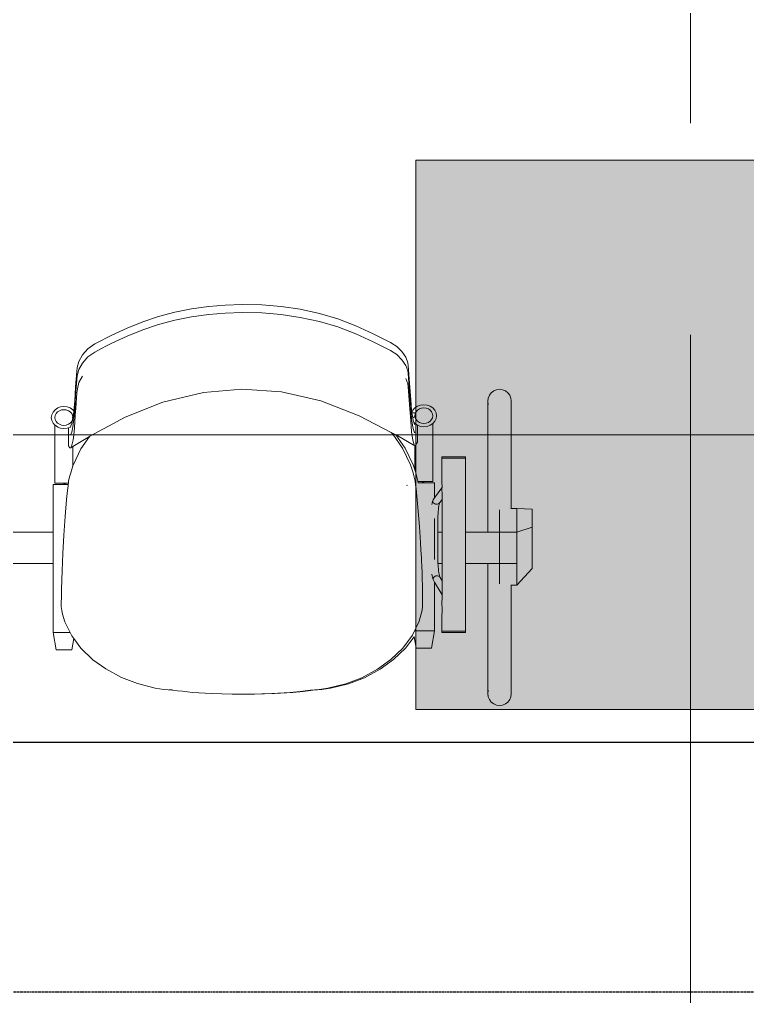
# Model space of a CAD drawing. Header units: millimetres. Extents: x -280308 to 6402717, y -14 to 2073074.
# Drawn here: x 12453 to 13381, y 343658 to 344903 of the extents above; entities that cross this region are included whole.
import ezdxf
from ezdxf.enums import TextEntityAlignment as Align

# ---------------------------------------------------------------- set-up
doc = ezdxf.new("R2010")
doc.units = ezdxf.units.MM
doc.linetypes.add('ACAD_ISO08W100', pattern=[36, 24, -3, 6, -3])
doc.linetypes.add('DASHED2', pattern=[0.375, 0.25, -0.125])
doc.layers.get('0').update_dxf_attribs({"lineweight": 0})
doc.layers.add('-P-ABK', color=7, linetype='Continuous', lineweight=30, true_color=0x05ffff)
doc.layers.add('P-AKT', color=7, linetype='Continuous', lineweight=30, true_color=0xfe0101)
for name, color, linetype, lineweight in [('A-ANNOTATION', 144, 'Continuous', 0), ('A-Furn', 250, 'Continuous', 0), ('A-FURN-EQPM', 177, 'Continuous', 0), ('ARSIR', 251, 'Continuous', 0), ('Struktur', 80, 'Continuous', 20)]:
    doc.layers.add(name, color=color, linetype=linetype, lineweight=lineweight)
doc.layers.add('A-TEXT', color=254, linetype='Continuous')
doc.styles.get("Standard").update_dxf_attribs({"font": 'arial.ttf'})

# ---------------------------------------------------------------- blocks, each defined once
blk = doc.blocks.new('*U552')
at = {"layer": 'A-ANNOTATION', "linetype": 'ACAD_ISO08W100', "ltscale": 0.25}
blk.add_lwpolyline([(0, -5), (0, -90.5606)], dxfattribs=at)
at = {"layer": 'A-TEXT'}
blk.add_attdef('N', text='', height=0.9, dxfattribs=at).set_placement((0, 2.75), align=Align.MIDDLE_CENTER)
blk = doc.blocks.new('*U539')
at = {"layer": 'A-ANNOTATION', "linetype": 'ACAD_ISO08W100', "ltscale": 0.25}
blk.add_lwpolyline([(0, -7.6411), (0, -228.3482)], dxfattribs=at)
at = {"layer": 'A-TEXT'}
blk.add_attdef('N', text='', height=0.9, dxfattribs=at).set_placement((0, 2.75), align=Align.MIDDLE_CENTER)
blk = doc.blocks.new('A$Cf37525da')
at = {"color": 124, "xscale": -360.0000000000001, "yscale": 360.0000000000001, "zscale": 360.0000000000001}
for name, p, rotation in [('*U552', (-9000, -25932.8), 180), ('*U539', (4643.8, -5900), 270)]:
    blk.add_blockref(name, p, dxfattribs=dict(at, rotation=rotation))
blk = doc.blocks.new('A$C0fa81d55')
at = {"color": 0, "linetype": 'ByBlock', "lineweight": -2}
for p, q in [((2895.8, 510.5), (2892.1, 509)), ((2899.6, 511), (2895.8, 510.5)), ((2903.5, 510.5), (2899.6, 511)), ((2907.1, 509), (2903.5, 510.5)), ((2885.2, 499.9), (2884.6, 496)), ((2885.2, 499.4), (2884.7, 495.8)), ((2886.7, 503.5), (2885.2, 499.9)), ((2889, 506.6), (2886.7, 503.5)), ((2892.1, 509), (2889, 506.6)), ((2910.3, 506.6), (2907.1, 509)), ((2912.6, 503.5), (2910.3, 506.6)), ((2914.1, 499.9), (2912.6, 503.5)), ((2914.6, 496), (2914.1, 499.9)), ((2438.3, 483), (2460.9, 488.9)), ((2471.8, 490.6), (2460.9, 488.9)), ((2477.3, 491.2), (2471.8, 490.6)), ((2482.8, 491.6), (2477.3, 491.2)), ((2480.8, 491.2), (2478.5, 490.9)), ((2482.8, 491.3), (2480.8, 491.2)), ((2489.2, 492.3), (2482.8, 491.6)), ((2495.6, 493), (2489.2, 492.3)), ((2508.5, 494.3), (2495.6, 493)), ((2532.6, 495.8), (2508.5, 494.3)), ((2532.6, 495.8), (2558.8, 496.7)), ((2558.8, 496.7), (2562.2, 496.7)), ((2562.2, 496.7), (2562.2, 496.7)), ((2562.2, 496.7), (2583.8, 496.7)), ((2583.8, 496.7), (2609.3, 495.9)), ((2583.8, 496.7), (2587.2, 496.7)), ((2587.2, 496.7), (2612.7, 495.9)), ((2609.3, 495.9), (2632.9, 494.4)), ((2612.7, 495.9), (2636.4, 494.4)), ((2645.7, 493.2), (2632.9, 494.4)), ((2649.2, 493.2), (2636.4, 494.4)), ((2652.1, 492.5), (2645.7, 493.2)), ((2655.6, 492.5), (2649.2, 493.2)), ((2658.5, 491.7), (2652.1, 492.5)), ((2661.9, 491.7), (2655.6, 492.5)), ((2664.1, 491.3), (2658.5, 491.7)), ((2667.5, 491.3), (2661.9, 491.7)), ((2669.6, 490.7), (2664.1, 491.3)), ((2673.1, 490.7), (2667.5, 491.3)), ((2680.7, 489), (2669.6, 490.7)), ((2684.2, 489), (2673.1, 490.7)), ((2703.7, 483.3), (2680.7, 489)), ((2707.1, 483.3), (2684.2, 489)), ((2884.7, 495.8), (2884.6, 496)), ((2884.6, 495.7), (2884.7, 495.8)), ((2884.6, 495.7), (2884.6, 495.5)), ((2884.6, 495.5), (2885.2, 491.6)), ((2884.6, 495.5), (2885.2, 492.2)), ((2884.6, 495.5), (2884.6, 330)), ((2914.6, 496), (2914.6, 357.5)), ((2398, 464.5), (2417.9, 475.2)), ((2417.9, 475.2), (2438.3, 483)), ((2703.7, 483.3), (2724, 475.6)), ((2707.1, 483.3), (2727.4, 475.6)), ((2724, 475.6), (2744, 464.9)), ((2727.4, 475.6), (2747.4, 464.9)), ((2381.6, 452.7), (2398, 464.5)), ((2744, 464.9), (2761.2, 452.6)), ((2747.4, 464.9), (2764.6, 452.6)), ((2366.3, 438), (2381.6, 452.7)), ((2761.2, 452.6), (2776.3, 438.2)), ((2764.6, 452.6), (2779.8, 438.2)), ((2330.9, 418.2), (2334.7, 440.2)), ((2354.5, 440.2), (2334.7, 440.2)), ((2357, 425.7), (2354.5, 440.2)), ((2357, 425.7), (2366.3, 438)), ((2776.3, 438.2), (2788.6, 421.6)), ((2779.8, 438.2), (2790.8, 423.4)), ((2790.8, 423.4), (2793.3, 437.9)), ((2793.3, 437.9), (2813.1, 437.9)), ((2816.9, 415.9), (2813.1, 437.9)), ((2354.6, 422.4), (2357, 425.7)), ((2790.8, 423.4), (2790.8, 423.3)), ((2330.9, 330), (2330.9, 418.2)), ((2352.5, 418.2), (2330.9, 418.2)), ((2352.5, 418.2), (2345.6, 404.3)), ((2354.6, 422.4), (2352.5, 418.2)), ((2788.6, 421.6), (2797.3, 403.5)), ((2792, 415.9), (2816.9, 415.9)), ((2816.9, 353.7), (2816.9, 415.9)), ((2826.2, 417.9), (2826.2, 417.9)), ((2826.2, 417.9), (2856.1, 417.9)), ((2826.2, 417.9), (2826.2, 417.8)), ((2826.2, 417.8), (2826.2, 417.7)), ((2826.2, 417.7), (2826.2, 417.6)), ((2826.2, 417.6), (2826.2, 417.4)), ((2826.2, 417.4), (2826.2, 417.2)), ((2826.2, 417.2), (2826.2, 417)), ((2826.2, 417), (2826.2, 416.7)), ((2826.2, 416.7), (2826.2, 416.5)), ((2826.2, 416.5), (2856.1, 416.5)), ((2826.2, 416.5), (2826.2, 416.2)), ((2826.2, 416.2), (2826.2, 415.1)), ((2826.2, 415.1), (2826.2, 404.6)), ((2856.1, 417.9), (2856.1, 417.9)), ((2856.1, 417.7), (2856.1, 417.9)), ((2856.1, 417.7), (2856.1, 417.6)), ((2856.1, 417.6), (2856.1, 417.4)), ((2856.1, 416.7), (2856.1, 417.4)), ((2856.1, 416.7), (2856.1, 416.5)), ((2856.1, 404.6), (2856.1, 416.5)), ((2345.6, 404.3), (2342.8, 394.8)), ((2799.9, 394.4), (2797.3, 403.5)), ((2826.2, 404.6), (2826.2, 403.3)), ((2826.2, 403.3), (2826.3, 385.1)), ((2856.2, 330), (2856.1, 404.6)), ((2341.9, 389.9), (2341.2, 384.9)), ((2342.8, 394.8), (2341.9, 389.9)), ((2800.8, 389.6), (2799.9, 394.4)), ((2801.5, 384.8), (2800.8, 389.6)), ((2341.2, 384.9), (2341.2, 379.3)), ((2341.2, 379.3), (2341.3, 373.8)), ((2341.3, 373.8), (2341.4, 362.7)), ((2801.4, 374.6), (2801.5, 379.7)), ((2801.4, 371.1), (2801.4, 374.6)), ((2801.5, 379.7), (2801.5, 384.8)), ((2826.3, 385.1), (2826.2, 384)), ((2826.2, 384), (2826.3, 370.2)), ((2342.2, 339.4), (2341.4, 362.7)), ((2800.8, 343.2), (2801.3, 364.4)), ((2801.3, 364.4), (2801.4, 371.1)), ((2826.3, 370.1), (2816.9, 353.7)), ((2826.3, 370.2), (2826.3, 370.1)), ((2826.3, 370.1), (2826.3, 365.2)), ((2826.3, 364.4), (2826.3, 365.2)), ((2826.3, 364.4), (2826.3, 352.3)), ((2814.6, 349.2), (2814.2, 347.6)), ((2815.1, 350.5), (2814.6, 349.2)), ((2815, 349.5), (2815.1, 350.5)), ((2815.2, 348.6), (2815, 349.5)), ((2815.1, 350.5), (2815.5, 351.3)), ((2816.9, 353.7), (2815.5, 351.3)), ((2826.3, 352.2), (2823.8, 347.9)), ((2826.3, 352.3), (2826.3, 352.2)), ((2826.3, 352.2), (2826.3, 345)), ((2899.6, 330), (2899.6, 356.2)), ((2914, 357.5), (2914.6, 357.5)), ((2914.6, 357.5), (2921.6, 357.5)), ((2921.6, 357.5), (2941.2, 336.6)), ((2921.6, 330), (2921.6, 357.5)), ((2343.1, 317.3), (2342.2, 339.4)), ((2800.4, 332.8), (2800.8, 343.2)), ((2813.8, 345.7), (2813.4, 343.6)), ((2814.2, 347.6), (2813.8, 345.7)), ((2815.7, 347.7), (2815.2, 348.6)), ((2816.5, 346.9), (2815.7, 347.7)), ((2817.4, 346.3), (2816.5, 346.9)), ((2818.5, 345.9), (2817.4, 346.3)), ((2819.7, 345.7), (2818.5, 345.9)), ((2820.9, 345.8), (2819.7, 345.7)), ((2822, 346.1), (2820.9, 345.8)), ((2821.7, 337.1), (2821.4, 334.4)), ((2822, 339.6), (2821.7, 337.1)), ((2822.9, 346.7), (2822, 346.1)), ((2822.3, 341.9), (2822, 339.6)), ((2822.7, 343.9), (2822.3, 341.9)), ((2823.1, 345.7), (2822.7, 343.9)), ((2823.5, 347.4), (2822.9, 346.7)), ((2823.5, 347.1), (2823.1, 345.7)), ((2823.8, 347.9), (2823.5, 347.1)), ((2823.8, 347.9), (2823.5, 347.4)), ((2826.3, 344.6), (2826.3, 345)), ((2826.3, 344.6), (2826.3, 330)), ((2941.2, 284), (2941.2, 336.6)), ((2330.9, 330), (2265.3, 330)), ((2330.9, 290), (2330.9, 330)), ((2800, 322.4), (2800.2, 327.6)), ((2800.2, 327.6), (2800.4, 332.8)), ((2816.9, 272.8), (2816.9, 325)), ((2820.9, 325.5), (2821.1, 328.6)), ((2820.9, 325.5), (2820.9, 322.5)), ((2821.2, 331.6), (2821.1, 330)), ((2826.3, 330), (2821.1, 330)), ((2821.1, 330), (2821.1, 328.6)), ((2821.4, 334.4), (2821.2, 331.6)), ((2826.3, 330), (2826.3, 324.7)), ((2826.3, 324.5), (2826.3, 324.7)), ((2826.3, 324.5), (2826.3, 304.5)), ((2884.6, 330), (2856.2, 330)), ((2856.2, 290), (2856.2, 330)), ((2899.6, 330), (2884.6, 330)), ((2899.6, 290), (2899.6, 330)), ((2899.6, 330), (2921.6, 330)), ((2921.6, 290), (2921.6, 330)), ((2344.4, 293.8), (2343.1, 317.3)), ((2799, 303.5), (2799.5, 313)), ((2799.5, 313), (2799.8, 317.7)), ((2799.8, 317.7), (2800, 322.4)), ((2820.9, 322.5), (2820.8, 319.2)), ((2820.8, 319.2), (2820.8, 290)), ((2797.5, 282.8), (2799, 303.5)), ((2826.3, 304.5), (2826.3, 304.4)), ((2826.3, 290), (2826.3, 304.4)), ((2330.9, 290), (2265.3, 290)), ((2330.9, 229.5), (2330.9, 290)), ((2346.1, 270.3), (2344.4, 293.8)), ((2826.3, 290), (2820.8, 290)), ((2820.8, 290), (2820.8, 278.3)), ((2826.3, 290), (2826.3, 284.4)), ((2856.1, 196), (2856.2, 290)), ((2884.6, 290), (2856.2, 290)), ((2899.6, 290), (2884.6, 290)), ((2884.6, 123.6), (2884.6, 290)), ((2899.6, 290), (2921.6, 290)), ((2899.6, 261.9), (2899.6, 290)), ((2921.6, 290), (2941.2, 284)), ((2921.6, 260.2), (2921.6, 290)), ((2797.5, 282.8), (2796, 263.6)), ((2820.8, 278.3), (2820.9, 275.1)), ((2820.9, 275.1), (2820.9, 272.2)), ((2826.3, 284.4), (2826.3, 284)), ((2826.3, 284), (2826.3, 264.5)), ((2941.2, 260.8), (2941.2, 284)), ((2346.1, 270.3), (2348, 248.6)), ((2796, 263.6), (2794.3, 244.1)), ((2820.9, 272.2), (2821.1, 269.3)), ((2821.1, 269.3), (2821.2, 266.4)), ((2821.2, 266.4), (2821.4, 263.7)), ((2821.4, 263.7), (2821.7, 261.2)), ((2826.3, 264.5), (2826.3, 263.8)), ((2826.3, 248.5), (2826.3, 263.8)), ((2813.4, 254.9), (2813.8, 253)), ((2813.8, 253), (2814.2, 251.3)), ((2814.2, 251.3), (2814.6, 249.8)), ((2814.7, 251.7), (2814.5, 250.8)), ((2814.5, 250.8), (2814.6, 249.8)), ((2814.6, 249.8), (2815.1, 248.9)), ((2815.2, 252.6), (2814.7, 251.7)), ((2816, 253.4), (2815.2, 252.6)), ((2817, 254), (2816, 253.4)), ((2818.1, 254.4), (2817, 254)), ((2819.3, 254.6), (2818.1, 254.4)), ((2820.4, 254.5), (2819.3, 254.6)), ((2821.5, 254.2), (2820.4, 254.5)), ((2822.4, 253.6), (2821.5, 254.2)), ((2821.7, 261.2), (2822, 258.8)), ((2822, 258.8), (2822.3, 256.7)), ((2822.3, 256.7), (2822.7, 254.8)), ((2823.1, 252.9), (2822.4, 253.6)), ((2822.7, 254.8), (2823.1, 253.3)), ((2823.1, 253.3), (2823.3, 252.5)), ((2823.1, 252.9), (2823.3, 252.5)), ((2823.3, 252.5), (2826.3, 248.5)), ((2912.6, 260.2), (2912.7, 260.2)), ((2914.6, 260.2), (2914.6, 260.3)), ((2914.6, 260.2), (2921.6, 260.2)), ((2914.6, 123), (2914.6, 260.2)), ((2921.6, 260.2), (2941.2, 260.8)), ((2348, 248.6), (2349.2, 236.9)), ((2349.2, 236.9), (2349.9, 231)), ((2793.3, 234.7), (2794.3, 244.1)), ((2815.1, 248.9), (2816.9, 246.4)), ((2816.9, 227.3), (2816.9, 246.4)), ((2816.9, 246.4), (2826.2, 233.5)), ((2826.2, 233.5), (2826.3, 243.8)), ((2826.3, 248.4), (2826.3, 248.5)), ((2826.3, 248.4), (2826.3, 244.8)), ((2826.3, 244.8), (2826.3, 243.8)), ((2330.9, 229.5), (2350, 229.5)), ((2333.1, 153.8), (2333.1, 227.7)), ((2350.2, 227.7), (2333.1, 227.7)), ((2344.6, 227.7), (2344.6, 229.5)), ((2347.6, 227.7), (2344.6, 229.5)), ((2349.9, 231), (2350, 229.5)), ((2350, 229.5), (2350.2, 227.7)), ((2350.2, 227.7), (2350.5, 225.1)), ((2350.5, 225.1), (2351.8, 219.7)), ((2782.3, 230.2), (2781.2, 230.8)), ((2791, 219.9), (2792.2, 225.3)), ((2792.2, 225.3), (2792.7, 230)), ((2792.7, 230), (2793.3, 234.7)), ((2794.4, 219.9), (2795.6, 225.3)), ((2795.6, 225.4), (2795.9, 227.3)), ((2795.6, 225.3), (2795.6, 225.4)), ((2795.6, 225.4), (2814.7, 225.4)), ((2795.8, 227.3), (2795.9, 227.3)), ((2795.9, 227.3), (2816.9, 227.3)), ((2800.2, 225.4), (2803.2, 227.3)), ((2803.2, 225.4), (2803.2, 227.3)), ((2814.7, 151.6), (2814.7, 225.4)), ((2826.2, 225.4), (2826.3, 233.5)), ((2826.3, 233.5), (2826.2, 233.5)), ((2826.2, 225.4), (2826.2, 224.1)), ((2826.2, 224.1), (2826.2, 206.4)), ((2351.8, 219.7), (2353.2, 214.4)), ((2353.2, 214.4), (2356.1, 205.8)), ((2786.1, 204.2), (2789.6, 214.6)), ((2789.6, 214.6), (2791, 219.9)), ((2791.7, 210.6), (2793, 214.6)), ((2793, 214.6), (2794.4, 219.9)), ((2356.1, 205.8), (2356.7, 204.1)), ((2356.1, 205.8), (2356.1, 180.9)), ((2366.3, 184.1), (2356.7, 204.1)), ((2775.8, 183.2), (2786.1, 204.2)), ((2779.2, 183.2), (2789.5, 204.2)), ((2789.5, 204.2), (2791.7, 210.6)), ((2791.7, 210.6), (2791.7, 180.3)), ((2826.2, 206.4), (2826.2, 204.9)), ((2826.2, 204.9), (2826.2, 197.5)), ((2826.2, 197.5), (2826.2, 196.7)), ((2826.2, 196.1), (2826.2, 196.7)), ((2826.2, 196), (2826.2, 196.1)), ((2826.2, 196), (2856.1, 196)), ((2826.2, 196), (2826.2, 195.5)), ((2826.2, 195.5), (2826.2, 195.5)), ((2826.2, 195.5), (2826.2, 195)), ((2826.2, 195), (2826.2, 195)), ((2826.2, 195), (2826.2, 194.6)), ((2826.2, 194.6), (2826.2, 194.4)), ((2826.2, 194.6), (2826.2, 194.6)), ((2826.2, 194.4), (2826.2, 194.3)), ((2826.2, 194.3), (2856.1, 194.3)), ((2856.1, 196), (2856.1, 195.5)), ((2856.1, 195.5), (2856.1, 195)), ((2856.1, 194.6), (2856.1, 195)), ((2856.1, 194.6), (2856.1, 194.4)), ((2856.1, 194.6), (2856.1, 194.6)), ((2856.1, 194.4), (2856.1, 194.3)), ((2350.4, 178.9), (2350.6, 180.2)), ((2350.4, 162.2), (2350.4, 178.9)), ((2350.6, 180.2), (2350.8, 181)), ((2350.8, 181), (2352.3, 182.7)), ((2352.3, 182.7), (2353.3, 182.6)), ((2353.3, 182.6), (2354.6, 179.3)), ((2353.3, 182.6), (2356.1, 180.9)), ((2354.6, 179.3), (2356.2, 172.7)), ((2356.1, 180.9), (2377.3, 168.1)), ((2377.3, 168.1), (2366.3, 184.1)), ((2775.8, 183.2), (2763.6, 165.3)), ((2779.2, 183.2), (2767.6, 166.2)), ((2767.7, 166.2), (2791.7, 180.3)), ((2789.1, 173), (2790.7, 178.9)), ((2790.7, 178.9), (2791.8, 180.4)), ((2791.7, 180.3), (2791.8, 180.4)), ((2791.8, 180.4), (2792.5, 179.8)), ((2792.5, 179.8), (2793.4, 178.5)), ((2793.4, 178.5), (2794.4, 176.9)), ((2794.4, 176.9), (2795.1, 175.3)), ((2795.1, 164.5), (2795.1, 175.3)), ((2350.4, 160.8), (2350.4, 162.2)), ((2350.4, 160.8), (2350.4, 162.2)), ((2353.2, 165.9), (2353.2, 165.8)), ((2353.2, 165.8), (2354.5, 162.6)), ((2354.5, 162.6), (2356.1, 156)), ((2356.2, 172.7), (2357.5, 162.7)), ((2357.5, 162.7), (2358.4, 149.8)), ((2377.3, 168.1), (2377.7, 167.8)), ((2401.3, 155.2), (2377.7, 167.8)), ((2761.4, 163), (2720.8, 142)), ((2767.6, 166.2), (2761.4, 163)), ((2763.6, 165.3), (2761.4, 163)), ((2767.7, 166.2), (2767.6, 166.2)), ((2786.4, 148.1), (2787.5, 162.4)), ((2787.5, 162.4), (2789.1, 173)), ((2789.1, 156.3), (2790.6, 162.2)), ((2790.6, 162.2), (2791.7, 163.6)), ((2791.7, 163.6), (2791.7, 163.7)), ((2794.4, 166), (2795.1, 164.5)), ((2795.1, 158.6), (2795.1, 164.5)), ((2795.1, 164.5), (2795.1, 164.3)), ((2795.1, 153.9), (2795.1, 164.3)), ((2329.1, 147.7), (2330.7, 151.1)), ((2330.7, 151.1), (2333.1, 153.8)), ((2333.1, 153.8), (2333.2, 154)), ((2333.2, 154), (2336.6, 156.2)), ((2334.7, 149.1), (2336.5, 151.1)), ((2336.5, 151.1), (2338.9, 152.7)), ((2336.6, 156.2), (2340.4, 157.6)), ((2338.9, 152.7), (2341.6, 153.7)), ((2340.4, 157.6), (2344.6, 158.1)), ((2341.6, 153.7), (2344.6, 154.1)), ((2344.6, 158.1), (2348.8, 157.6)), ((2344.6, 154.1), (2347.6, 153.7)), ((2347.6, 153.7), (2350.4, 152.7)), ((2348.8, 157.6), (2350.4, 157)), ((2350.4, 157), (2350.4, 160.8)), ((2350.4, 157), (2352.7, 156.2)), ((2350.4, 152.7), (2352.7, 151.1)), ((2352.7, 156.2), (2353.4, 155.7)), ((2352.7, 151.1), (2354.6, 149.1)), ((2353.4, 154.6), (2354.5, 151.9)), ((2354.5, 151.9), (2356.1, 145.4)), ((2356.1, 156), (2357.4, 146)), ((2358.4, 149.8), (2358.9, 141.2)), ((2422.8, 143.8), (2401.3, 155.2)), ((2787.4, 145.7), (2789.1, 156.3)), ((2789.1, 145.7), (2790.2, 149.9)), ((2791.8, 151.7), (2790.2, 149.9)), ((2790.2, 149.9), (2790.6, 151.5)), ((2790.6, 151.5), (2791.7, 152.9)), ((2795.1, 153.9), (2791.8, 151.7)), ((2797.4, 150.5), (2795, 148.9)), ((2799, 155.3), (2795.1, 153.9)), ((2795.1, 153.9), (2795.1, 153.9)), ((2800.2, 151.4), (2797.4, 150.5)), ((2803.2, 155.8), (2799, 155.3)), ((2803.2, 151.8), (2800.2, 151.4)), ((2807.3, 155.3), (2803.2, 155.8)), ((2806.2, 151.4), (2803.2, 151.8)), ((2808.9, 150.5), (2806.2, 151.4)), ((2811.2, 153.9), (2807.3, 155.3)), ((2811.3, 148.9), (2808.9, 150.5)), ((2814.6, 151.7), (2811.2, 153.9)), ((2814.7, 151.6), (2814.6, 151.7)), ((2817.1, 148.8), (2814.7, 151.6)), ((2328.5, 144.1), (2329.1, 147.7)), ((2329.1, 140.5), (2328.5, 144.1)), ((2330.7, 137.1), (2329.1, 140.5)), ((2333.2, 134.2), (2330.7, 137.1)), ((2333.1, 144.1), (2333.5, 146.7)), ((2333.5, 141.5), (2333.1, 144.1)), ((2333.5, 146.7), (2334.7, 149.1)), ((2334.7, 139.1), (2333.5, 141.5)), ((2336.5, 137), (2334.7, 139.1)), ((2338.9, 135.4), (2336.5, 137)), ((2352.7, 137), (2350.4, 135.4)), ((2354.6, 139.1), (2352.7, 137)), ((2354.6, 149.1), (2355.7, 146.7)), ((2355.2, 140.5), (2354.6, 139.1)), ((2356.1, 144.1), (2355.2, 144.1)), ((2355.7, 141.5), (2355.2, 140.5)), ((2356.8, 140.5), (2355.2, 140.5)), ((2355.7, 146.7), (2356.1, 144.1)), ((2356.1, 144.1), (2355.7, 141.5)), ((2356.1, 145.4), (2356.2, 144.6)), ((2356.2, 144.6), (2356.8, 140.5)), ((2356.8, 140.5), (2357.4, 135.7)), ((2357.4, 146), (2358.3, 133.2)), ((2358.9, 141.2), (2359.6, 132.1)), ((2470.5, 124.4), (2422.8, 143.8)), ((2720.8, 142), (2671.7, 122.8)), ((2785, 127.5), (2785.8, 138.1)), ((2785.8, 138.1), (2786.4, 148.1)), ((2786.4, 131.4), (2787.4, 145.7)), ((2787.4, 135.1), (2787.8, 137.7)), ((2787.8, 137.7), (2787.9, 138.2)), ((2787.8, 137.7), (2789.2, 134.8)), ((2787.9, 138.2), (2788.9, 144.5)), ((2787.9, 138.2), (2792.6, 138.2)), ((2788.9, 144.5), (2789.1, 145.7)), ((2791.5, 142.6), (2788.9, 144.5)), ((2792.1, 144.4), (2791.7, 141.8)), ((2791.7, 141.8), (2792.1, 139.2)), ((2791.7, 141.8), (2792.6, 141.8)), ((2793.2, 146.8), (2792.1, 144.4)), ((2792.1, 139.2), (2792.6, 138.2)), ((2792.6, 138.2), (2793.2, 136.8)), ((2795, 148.9), (2793.2, 146.8)), ((2813.1, 146.8), (2811.3, 148.9)), ((2814.3, 144.4), (2813.1, 146.8)), ((2813.1, 136.8), (2814.3, 139.2)), ((2814.7, 141.8), (2814.3, 144.4)), ((2814.3, 139.2), (2814.7, 141.8)), ((2818.7, 145.4), (2817.1, 148.8)), ((2817.1, 134.8), (2818.7, 138.2)), ((2819.3, 141.8), (2818.7, 145.4)), ((2818.7, 138.2), (2819.3, 141.8)), ((2336.6, 131.9), (2333.2, 134.2)), ((2340.4, 130.6), (2336.6, 131.9)), ((2341.6, 134.4), (2338.9, 135.4)), ((2344.6, 130.1), (2340.4, 130.6)), ((2344.6, 134.1), (2341.6, 134.4)), ((2347.6, 134.4), (2344.6, 134.1)), ((2348.8, 130.6), (2344.6, 130.1)), ((2350.4, 135.4), (2347.6, 134.4)), ((2352.7, 131.9), (2348.8, 130.6)), ((2356, 134.2), (2352.7, 131.9)), ((2357.4, 135.7), (2356, 134.2)), ((2357.4, 135.7), (2357.4, 135.4)), ((2357.4, 135.4), (2358.3, 122.6)), ((2358.3, 133.2), (2358.8, 124.6)), ((2358.8, 124.6), (2359.5, 115.4)), ((2361, 112.7), (2359.6, 132.1)), ((2785, 127.5), (2783.2, 104.8)), ((2785.7, 121.4), (2786.4, 131.4)), ((2786.4, 120.9), (2787.4, 135.1)), ((2789.2, 134.8), (2791.8, 131.9)), ((2791.8, 131.9), (2795.1, 129.7)), ((2793.2, 136.8), (2795, 134.7)), ((2795, 134.7), (2797.4, 133.1)), ((2795.1, 129.7), (2799, 128.3)), ((2797.4, 133.1), (2800.2, 132.1)), ((2799, 128.3), (2803.2, 127.8)), ((2800.2, 132.1), (2803.2, 131.8)), ((2803.2, 131.8), (2806.2, 132.1)), ((2803.2, 127.8), (2807.3, 128.3)), ((2806.2, 132.1), (2808.9, 133.1)), ((2807.3, 128.3), (2811.2, 129.7)), ((2808.9, 133.1), (2811.3, 134.7)), ((2811.2, 129.7), (2814.6, 131.9)), ((2811.3, 134.7), (2813.1, 136.8)), ((2814.6, 131.9), (2817.1, 134.8)), ((2884.6, 123.6), (2885.2, 127.4)), ((2884.6, 123.6), (2885.2, 126.9)), ((2358.3, 122.6), (2358.8, 114.1)), ((2358.8, 114.1), (2359.5, 104.9)), ((2360.9, 96), (2359.5, 115.4)), ((2361, 112.7), (2361.7, 107.5)), ((2522.2, 112), (2470.5, 124.4)), ((2671.7, 122.8), (2621.7, 111.5)), ((2784.9, 110.8), (2785.7, 121.4)), ((2785.7, 110.9), (2786.4, 120.9)), ((2884.6, 123.6), (2884.6, 123.4)), ((2884.7, 123.3), (2884.6, 123.4)), ((2884.6, 123), (2884.7, 123.3)), ((2885.2, 119.2), (2884.6, 123)), ((2885.2, 119.7), (2884.7, 123.3)), ((2886.7, 115.6), (2885.2, 119.2)), ((2889, 112.4), (2886.7, 115.6)), ((2892.1, 110.1), (2889, 112.4)), ((2910.3, 112.4), (2907.1, 110.1)), ((2912.6, 115.6), (2910.3, 112.4)), ((2914.1, 119.2), (2912.6, 115.6)), ((2914.6, 123), (2914.1, 119.2)), ((2360.9, 85.6), (2359.5, 104.9)), ((2361.7, 107.5), (2363.5, 99.6)), ((2363.5, 99.6), (2368.2, 91.2)), ((2571.2, 108.1), (2522.2, 112)), ((2621.7, 111.5), (2571.2, 108.1)), ((2780.1, 94.3), (2782.9, 101.2)), ((2782.9, 101.2), (2783.2, 104.8)), ((2784.9, 110.8), (2783.1, 88.1)), ((2784.9, 100.3), (2783.1, 77.7)), ((2784.9, 100.3), (2785.7, 110.9)), ((2895.8, 108.6), (2892.1, 110.1)), ((2899.6, 108.1), (2895.8, 108.6)), ((2903.5, 108.6), (2899.6, 108.1)), ((2907.1, 110.1), (2903.5, 108.6)), ((2360.9, 96), (2361.6, 90.8)), ((2361.6, 90.8), (2363.4, 82.9)), ((2782.9, 84.5), (2783.1, 88.1)), ((2360.9, 85.6), (2361.6, 80.4)), ((2361.6, 80.4), (2363.4, 72.6)), ((2363.4, 82.9), (2368.1, 74.6)), ((2775.2, 70.4), (2780.1, 77.6)), ((2780.1, 77.6), (2782.9, 84.5)), ((2782.9, 74.2), (2783.1, 77.7)), ((2363.4, 72.6), (2368.1, 64.2)), ((2368.1, 74.6), (2375.2, 66.7)), ((2368.1, 64.2), (2375.2, 56.4)), ((2375.2, 66.7), (2384, 60.6)), ((2760.6, 58.6), (2768.6, 63.8)), ((2768.6, 63.8), (2775.2, 70.4)), ((2775.2, 60.1), (2780.1, 67.2)), ((2780.1, 67.2), (2782.9, 74.2)), ((2375.2, 56.4), (2384, 50.3)), ((2384, 60.6), (2392.3, 56.2)), ((2384, 50.3), (2392.3, 45.9)), ((2392.3, 56.2), (2398.9, 52.8)), ((2398.9, 52.8), (2405.5, 49.5)), ((2738.7, 47.7), (2760.6, 58.6)), ((2760.6, 48.3), (2768.6, 53.5)), ((2768.6, 53.5), (2775.2, 60.1)), ((2392.3, 45.9), (2398.9, 42.5)), ((2398.9, 42.5), (2405.5, 39.2)), ((2405.5, 49.5), (2425.1, 40.4)), ((2405.5, 39.2), (2425.1, 30.1)), ((2425.1, 40.4), (2444.9, 32.3)), ((2693.4, 28.7), (2716.3, 37.5)), ((2716.3, 37.5), (2738.7, 47.7)), ((2716.3, 27.2), (2738.7, 37.4)), ((2738.7, 37.4), (2760.6, 48.3)), ((2425.1, 30.1), (2444.9, 22)), ((2444.9, 32.3), (2465.1, 25.5)), ((2465.1, 25.5), (2485.8, 20)), ((2670, 21.8), (2693.4, 28.7)), ((2693.4, 18.4), (2716.3, 27.2)), ((2444.9, 22), (2465.1, 15.2)), ((2465.1, 15.2), (2485.8, 9.7)), ((2485.8, 20), (2507.2, 15.7)), ((2507.2, 15.7), (2528.6, 12.8)), ((2528.6, 12.8), (2550.1, 11)), ((2596.6, 10.8), (2621.2, 12.8)), ((2621.2, 12.8), (2645.6, 16.4)), ((2645.6, 16.4), (2670, 21.8)), ((2670, 11.5), (2693.4, 18.4)), ((2485.8, 9.7), (2507.2, 5.4)), ((2507.2, 5.4), (2528.6, 2.5)), ((2528.6, 2.5), (2550.1, 0.7)), ((2550.1, 11), (2571.8, 10.3)), ((2550.1, 0.7), (2571.8, 0)), ((2571.8, 10.3), (2596.6, 10.8)), ((2571.8, 0), (2596.6, 0.5)), ((2596.6, 0.5), (2621.2, 2.5)), ((2621.2, 2.5), (2645.6, 6.1)), ((2645.6, 6.1), (2670, 11.5))]:
    blk.add_line(p, q, dxfattribs=at)
blk = doc.blocks.new('A$Ce288bb9c')
at = {"layer": 'A-Furn', "color": 0, "linetype": 'ByBlock', "lineweight": -2, "ltscale": 0.25, "xscale": -1, "rotation": 180}
blk.add_blockref('A$C0fa81d55', (37632.2, -5658.9), dxfattribs=at)
blk = doc.blocks.new('A$Cbf319c8c')
at = {"layer": 'ARSIR', "linetype": 'ByBlock', "lineweight": -2, "ltscale": 0.25}
h = blk.add_hatch(color=256, dxfattribs=at)
h.dxf.hatch_style = 1
h.paths.add_polyline_path([(30150, 3800), (30550, 3800), (30550, 4400), (30150, 4400)])
h.paths.add_polyline_path([(30100, 1900), (30600, 1900), (30600, 2400), (30100, 2400)])
h.paths.add_polyline_path([(44850, 1900), (45350, 1900), (45350, 2400), (44850, 2400)])
h.paths.add_polyline_path([(39100, 1900), (39600, 1900), (39600, 2400), (39100, 2400)])
h.paths.add_polyline_path([(53775, 20275), (54425, 20275), (54425, 19625), (53775, 19625)])
h.paths.add_polyline_path([(53775, 25), (54425, 25), (54425, 675), (53775, 675)])
h.paths.add_polyline_path([(49775, 20275), (50425, 20275), (50425, 19625), (49775, 19625)])
h.paths.add_polyline_path([(49775, 25), (50425, 25), (50425, 675), (49775, 675)])
h.paths.add_polyline_path([(44775, 20275), (45425, 20275), (45425, 19625), (44775, 19625)])
h.paths.add_polyline_path([(44775, 25), (45425, 25), (45425, 675), (44775, 675)])
h.paths.add_polyline_path([(39025, 20275), (39675, 20275), (39675, 19625), (39025, 19625)])
h.paths.add_polyline_path([(39025, 25), (39675, 25), (39675, 675), (39025, 675)])
h.paths.add_polyline_path([(33025, 20275), (33675, 20275), (33675, 19625), (33025, 19625)])
h.paths.add_polyline_path([(33025, 25), (33675, 25), (33675, 675), (33025, 675)])
h.paths.add_polyline_path([(27025, 20275), (27675, 20275), (27675, 19625), (27025, 19625)])
h.paths.add_polyline_path([(27025, 25), (27675, 25), (27675, 675), (27025, 675)])
h.paths.add_polyline_path([(21025, 20275), (21675, 20275), (21675, 19625), (21025, 19625)])
h.paths.add_polyline_path([(21025, 25), (21675, 25), (21675, 675), (21025, 675)])
h.paths.add_polyline_path([(15025, 20275), (15675, 20275), (15675, 19625), (15025, 19625)])
h.paths.add_polyline_path([(15025, 25), (15675, 25), (15675, 675), (15025, 675)])
h.paths.add_polyline_path([(27150, 3950), (27550, 3950), (27550, 4450), (27150, 4450)])
h.paths.add_polyline_path([(4025, 19625), (4675, 19625), (4675, 20275), (4025, 20275)])
h.paths.add_polyline_path([(9025, 19625), (9675, 19625), (9675, 20275), (9025, 20275)])
h.paths.add_polyline_path([(0, 19600), (700, 19600), (700, 20300), (0, 20300)])
h.paths.add_polyline_path([(4025, 25), (4675, 25), (4675, 675), (4025, 675)])
h.paths.add_polyline_path([(9025, 25), (9675, 25), (9675, 675), (9025, 675)])
h.paths.add_polyline_path([(0, 0), (700, 0), (700, 700), (0, 700)])
h.paths.add_polyline_path([(4025, 5925), (4675, 5925), (4675, 6575), (4025, 6575)])
h.paths.add_polyline_path([(9025, 5925), (9675, 5925), (9675, 6575), (9025, 6575)])
h.paths.add_polyline_path([(53750, 13700), (54450, 13700), (54450, 14400), (53750, 14400)])
h.paths.add_polyline_path([(53750, 5900), (54450, 5900), (54450, 6600), (53750, 6600)])
h.paths.add_polyline_path([(49750, 13700), (50450, 13700), (50450, 14400), (49750, 14400)])
h.paths.add_polyline_path([(49750, 5900), (50450, 5900), (50450, 6600), (49750, 6600)])
h.paths.add_polyline_path([(44750, 13700), (45450, 13700), (45450, 14400), (44750, 14400)])
h.paths.add_polyline_path([(44750, 5900), (45450, 5900), (45450, 6600), (44750, 6600)])
h.paths.add_polyline_path([(39000, 13700), (39700, 13700), (39700, 14400), (39000, 14400)])
h.paths.add_polyline_path([(39000, 5900), (39700, 5900), (39700, 6600), (39000, 6600)])
h.paths.add_polyline_path([(33000, 13700), (33700, 13700), (33700, 14400), (33000, 14400)])
h.paths.add_polyline_path([(33000, 5900), (33700, 5900), (33700, 6600), (33000, 6600)])
h.paths.add_polyline_path([(27000, 13700), (27700, 13700), (27700, 14400), (27000, 14400)])
h.paths.add_polyline_path([(27000, 5900), (27700, 5900), (27700, 6600), (27000, 6600)])
h.paths.add_polyline_path([(21000, 13700), (21700, 13700), (21700, 14400), (21000, 14400)])
h.paths.add_polyline_path([(21000, 5900), (21700, 5900), (21700, 6600), (21000, 6600)])
h.paths.add_polyline_path([(4000, 13700), (4700, 13700), (4700, 14400), (4000, 14400)])
h.paths.add_polyline_path([(0, 13700), (700, 13700), (700, 14400), (0, 14400)])
h.paths.add_polyline_path([(0, 5900), (700, 5900), (700, 6600), (0, 6600)])
h.paths.add_polyline_path([(9000, 13700), (9700, 13700), (9700, 14400), (9000, 14400)])
h.paths.add_polyline_path([(15000, 13700), (15700, 13700), (15700, 14400), (15000, 14400)])
h.paths.add_polyline_path([(15000, 5900), (15700, 5900), (15700, 6600), (15000, 6600)])
at = {"layer": 'Struktur', "color": 0, "linetype": 'ByBlock', "lineweight": -2, "ltscale": 0.25}
blk.add_lwpolyline([(44750, 13700), (45450, 13700), (45450, 14400), (44750, 14400)], close=True, dxfattribs=at)
blk = doc.blocks.new('1')
at = {"ltscale": 0.25}
blk.add_blockref('A$Cf37525da', (22307.9, 350273.3), dxfattribs=at)
at = {"layer": 'A-FURN-EQPM', "ltscale": 0.25}
blk.add_blockref('A$Ce288bb9c', (-27467.1, 350198.3), dxfattribs=at)
at = {"layer": 'Struktur', "ltscale": 0.25}
blk.add_blockref('A$Cbf319c8c', (-31792.1, 330323.3), dxfattribs=at)

msp = doc.modelspace()

# ---------------------------------------------------------------- linework, layer by layer
at = {"layer": '-P-ABK', "linetype": 'DASHED2', "ltscale": 5, "flags": 128}
msp.add_lwpolyline([(13540.2, 343663.2), (5542.3, 343663.2), (5088, 344226.2)], dxfattribs=at)
at = {"layer": 'P-AKT', "linetype": 'Continuous', "flags": 128}
msp.add_lwpolyline([(13768.7, 349635.7), (13768.7, 344060.3), (13704.3, 343981.3), (5540.6, 343981.3), (5044.3, 344630.4)], dxfattribs=at)

# ---------------------------------------------------------------- block references
msp.add_blockref('1', (0, 0))

doc.saveas('drawing.dxf')
